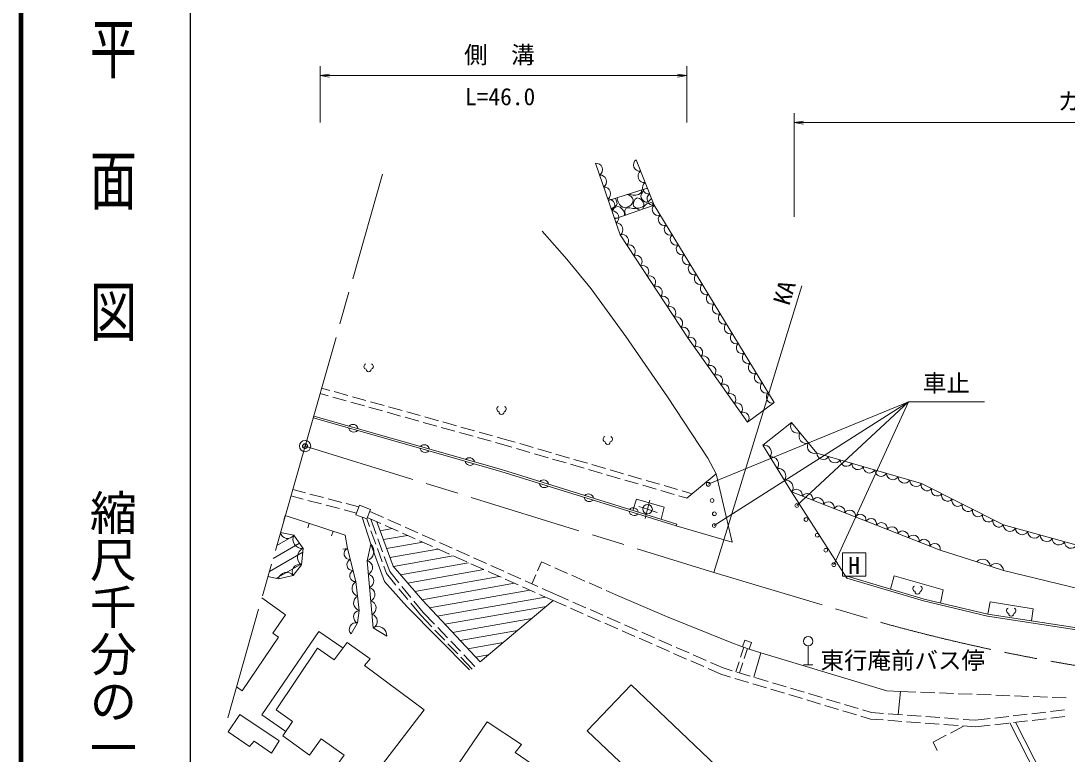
# Model space of a CAD drawing. Units: millimetres at full size, sheet at 1:1000; details may follow other scales. Extents: x 40000 to 680000, y 20000 to 380000.
# Drawn here: x 40000 to 151357, y 262838 to 340820 of the extents above; entities that cross this region are included whole.
import ezdxf
from ezdxf.enums import TextEntityAlignment as Align

# ---------------------------------------------------------------- set-up
doc = ezdxf.new("R2010")
doc.units = ezdxf.units.MM
doc.header["$LTSCALE"] = 1000
doc.header["$PDMODE"] = 32
doc.header["$PDSIZE"] = 500
doc.linetypes.add('CHAIN', pattern=[18.5, 12, -1.5, 3.5, -1.5])
for name, color, linetype, lineweight in [('M-BGD', 7, 'Continuous', 13), ('M-BMK', 2, 'CHAIN', 13), ('M-BMK-SRVR', 3, 'Continuous', 13), ('M-STR-HTXT', 7, 'Continuous', 13), ('M-STR-STRC', 7, 'Continuous', 13), ('M-TTL', 2, 'Continuous', 140), ('M-TTL-BAND', 7, 'Continuous', 25)]:
    doc.layers.add(name, color=color, linetype=linetype, lineweight=lineweight)
doc.layers.add('M-BGD-HTXT', color=7, linetype='Continuous')
doc.layers.add('M-OTRS', color=6, linetype='Continuous')
doc.styles.add('@ＭＳ ゴシック', font='')
doc.styles.add('ＭＳ ゴシック', font='')
doc.styles.get('@ＭＳ ゴシック').set_extended_font_data('@MS Gothic')
doc.styles.get('ＭＳ ゴシック').set_extended_font_data('MS Gothic')

# ---------------------------------------------------------------- blocks, each defined once
blk = doc.blocks.new('open_arrow')
at = {"color": 0, "linetype": 'Continuous', "lineweight": -2}
blk.add_lwpolyline([(7.5, 1.25), (0, 0), (7.5, -1.25)], dxfattribs=at)

msp = doc.modelspace()

# ---------------------------------------------------------------- hatches: boundary and pattern name
at = {"layer": 'M-BGD'}
h = msp.add_hatch(dxfattribs=at)
h.set_pattern_fill('USER', color=256, style=0, pattern_type=2)
h.set_pattern_definition([(10, (77875, 287551), (-347.3, 1969.62), []), (10, (77875, 287551), (-173.65, 984.808), [])])
h.paths.add_polyline_path([(77875, 287551), (96662, 279162), (88876, 272649), (82731, 279192), (79623, 282814)])
h = msp.add_hatch(dxfattribs=at)
h.set_pattern_fill('USER', color=256, style=0, pattern_type=2)
h.set_pattern_definition([(30, (67631, 286406), (-1000, 1732.05), []), (30, (67631, 287561), (-1000, 1732.05), [])])
h.paths.add_polyline_path([(67631, 286406), (69054, 286133), (70036, 284699), (69849, 282970), (68992, 281817), (67403, 281490), (66293, 281714)])

# ---------------------------------------------------------------- linework, layer by layer
for p, q in [((102537, 321702), (106677, 323031)), ((106687, 323006), (106615, 323011)), ((103412, 321651), (103302, 321948)), ((103499, 322011), (103478, 321870)), ((103478, 321870), (103570, 321579)), ((104761, 322295), (104540, 322345)), ((104718, 322403), (104838, 322349)), ((104965, 322157), (104761, 322295)), ((104838, 322349), (105135, 322287)), ((105109, 321972), (104965, 322157)), ((105164, 321780), (105109, 321972)), ((105135, 322287), (105454, 322282)), ((105377, 321877), (105227, 321599)), ((105595, 322015), (105377, 321877)), ((105454, 322282), (105731, 322352)), ((105839, 321947), (105595, 322015)), ((105731, 322352), (105917, 322465)), ((106067, 321775), (105839, 321947)), ((105917, 322465), (106013, 322570)), ((106047, 322416), (105988, 322225)), ((105988, 322225), (106028, 322020)), ((106013, 322570), (106048, 322692)), ((106028, 322020), (106133, 321831)), ((106156, 322598), (106047, 322416)), ((106048, 322692), (106051, 322830)), ((106133, 321831), (106273, 321682)), ((106235, 322786), (106156, 322598)), ((106326, 322919), (106235, 322786)), ((107031, 321820), (107108, 321950)), ((102835, 320836), (103016, 320932)), ((103018, 320825), (102880, 320707)), ((103016, 320932), (103235, 321071)), ((103284, 320997), (103018, 320825)), ((103208, 319753), (107401, 321213)), ((103235, 321071), (103394, 321226)), ((103543, 321085), (103284, 320997)), ((103394, 321226), (103453, 321405)), ((103453, 321405), (103412, 321651)), ((103786, 321008), (103543, 321085)), ((103570, 321579), (103728, 321302)), ((103728, 321302), (103893, 321115)), ((104013, 320815), (103786, 321008)), ((103893, 321115), (104063, 321027)), ((104181, 320576), (104013, 320815)), ((104063, 321027), (104263, 320986)), ((104263, 320986), (104483, 321001)), ((104375, 320867), (104296, 320651)), ((104566, 320955), (104375, 320867)), ((104483, 321001), (104716, 321081)), ((104829, 320934), (104566, 320955)), ((104716, 321081), (104922, 321224)), ((105117, 320879), (104829, 320934)), ((104922, 321224), (105062, 321397)), ((105062, 321397), (105141, 321587)), ((105386, 320863), (105117, 320879)), ((105141, 321587), (105164, 321780)), ((105227, 321599), (105175, 321299)), ((105175, 321299), (105249, 321094)), ((105249, 321094), (105406, 320991)), ((105609, 320829), (105386, 320863)), ((105406, 320991), (105575, 320918)), ((105575, 320918), (105764, 320900)), ((105792, 320732), (105609, 320829)), ((105764, 320900), (105983, 320966)), ((105845, 320671), (105792, 320732)), ((105983, 320966), (106169, 321060)), ((106237, 321557), (106067, 321775)), ((106194, 320868), (106164, 320782)), ((106169, 321060), (106265, 321124)), ((106312, 321089), (106194, 320868)), ((106303, 321350), (106237, 321557)), ((106265, 321124), (106300, 321205)), ((106273, 321682), (106399, 321590)), ((106300, 321205), (106303, 321350)), ((106464, 321241), (106312, 321089)), ((106399, 321590), (106501, 321540)), ((106640, 321363), (106464, 321241)), ((106501, 321540), (106623, 321547)), ((106623, 321547), (106811, 321623)), ((106842, 321450), (106640, 321363)), ((106811, 321623), (107031, 321820)), ((107071, 321499), (106842, 321450)), ((107245, 321425), (107071, 321499)), ((107320, 321242), (107245, 321425)), ((107324, 321186), (107320, 321242)), ((103179, 319838), (103237, 319834)), ((103237, 319834), (103489, 319850)), ((104247, 320360), (104181, 320576)), ((104203, 320099), (104225, 320119)), ((104225, 320119), (104249, 320210)), ((104249, 320210), (104247, 320360)), ((104296, 320651), (104291, 320391)), ((104291, 320391), (104351, 320151)), ((71848, 301185), (72711, 300945)), ((72009, 301763), (72873, 301522)), ((73192, 300810), (74637, 300407)), ((73355, 301388), (74800, 300984)), ((75281, 300850), (76726, 300447)), ((75119, 300273), (76563, 299869)), ((77045, 299735), (78490, 299331)), ((77208, 300312), (78653, 299909)), ((79134, 299775), (80579, 299371)), ((117344, 298149), (120182, 300216)), ((78971, 299197), (80416, 298794)), ((80898, 298659), (82342, 298256)), ((81061, 299237), (82505, 298834)), ((82987, 298699), (84432, 298296)), ((82824, 298122), (84269, 297718)), ((84750, 297584), (86195, 297181)), ((84913, 298161), (86358, 297758)), ((86840, 297624), (88284, 297220)), ((118957, 295681), (122026, 298095)), ((86677, 297046), (88121, 296643)), ((88603, 296508), (90048, 296105)), ((88766, 297086), (90211, 296683)), ((90692, 296548), (91556, 296307)), ((91556, 296307), (92622, 295997)), ((90529, 295971), (91392, 295730)), ((91392, 295730), (92264, 295476)), ((92744, 295337), (94184, 294918)), ((93102, 295857), (94543, 295438)), ((95023, 295299), (96463, 294880)), ((94664, 294778), (96105, 294359)), ((96585, 294220), (98025, 293801)), ((96943, 294740), (98384, 294321)), ((98864, 294182), (100304, 293763)), ((98505, 293661), (99946, 293242)), ((100426, 293103), (101866, 292684)), ((100784, 293623), (102225, 293204)), ((102705, 293065), (104145, 292646)), ((102346, 292544), (103786, 292125)), ((104267, 291985), (105707, 291567)), ((104625, 292506), (106065, 292087)), ((106545, 291948), (107986, 291529)), ((110900, 290056), (114001, 292662)), ((68931, 290964), (70276, 290615)), ((106187, 291427), (107627, 291008)), ((108107, 290868), (109548, 290449)), ((108466, 291389), (109906, 290970)), ((110386, 290830), (111452, 290520)), ((68739, 290291), (70054, 289950)), ((70538, 289824), (71990, 289448)), ((70760, 290490), (72212, 290113)), ((72696, 289988), (74148, 289611)), ((106710, 288887), (106929, 289832)), ((110028, 290310), (110900, 290056)), ((72474, 289322), (73926, 288946)), ((74410, 288820), (75726, 288479)), ((74632, 289486), (75978, 289137)), ((77154, 288639), (78603, 287992)), ((106710, 288887), (105786, 289178)), ((106710, 288887), (106451, 287890)), ((106710, 288887), (107718, 288534)), ((68144, 288204), (67988, 287729)), ((70686, 287373), (70530, 286898)), ((76808, 287843), (77090, 287059)), ((76868, 288000), (78319, 287353)), ((77236, 287836), (77820, 286216)), ((79060, 287788), (80429, 287177)), ((109805, 287305), (109745, 287114)), ((73228, 286542), (73072, 286067)), ((77260, 286589), (77768, 285178)), ((78775, 287149), (80145, 286537)), ((80602, 286333), (81971, 285722)), ((80886, 286973), (82256, 286361)), ((77989, 285745), (78498, 284334)), ((82428, 285518), (83797, 284906)), ((82712, 286158), (84082, 285546)), ((84538, 285342), (85908, 284731)), ((74748, 284709), (74255, 284622)), ((77938, 284707), (78446, 283296)), ((84254, 284703), (85624, 284091)), ((86365, 284527), (87734, 283915)), ((137864, 284509), (141755, 283300)), ((78667, 283864), (79251, 282243)), ((86080, 283887), (87450, 283276)), ((87906, 283072), (89276, 282460)), ((88191, 283711), (89560, 283100)), ((90017, 282896), (91387, 282284)), ((94993, 282343), (95404, 283281)), ((95404, 283281), (96358, 282860)), ((144594, 282354), (141755, 283300)), ((78616, 282826), (78898, 282042)), ((78898, 282042), (79915, 280806)), ((79251, 282243), (80241, 281039)), ((89733, 282256), (91102, 281645)), ((91843, 282081), (93213, 281469)), ((94381, 280947), (94792, 281885)), ((96816, 282658), (98188, 282052)), ((98645, 281850), (100017, 281244)), ((144594, 282354), (158877, 278901)), ((80559, 280653), (81511, 279494)), ((91559, 281441), (92929, 280829)), ((93385, 280625), (94755, 280014)), ((93669, 281265), (95039, 280654)), ((100475, 281042), (101847, 280437)), ((80232, 280419), (81185, 279261)), ((95211, 279810), (96662, 279162)), ((95496, 280450), (96945, 279803)), ((96945, 279803), (98294, 279211)), ((102304, 280235), (103258, 279813)), ((81503, 278874), (82519, 277638)), ((81829, 279108), (82819, 277903)), ((96662, 279162), (98031, 278562)), ((98752, 279010), (100125, 278408)), ((82519, 277638), (83723, 276383)), ((82819, 277903), (84017, 276654)), ((98489, 278361), (99863, 277759)), ((100321, 277558), (101694, 276955)), ((100583, 278207), (101957, 277604)), ((102415, 277404), (103788, 276801)), ((84363, 276294), (85402, 275211)), ((102152, 276754), (103526, 276152)), ((104246, 276600), (105620, 275998)), ((84069, 276022), (85108, 274940)), ((103984, 275951), (105357, 275349)), ((105815, 275148), (107189, 274545)), ((106078, 275797), (107452, 275195)), ((85454, 274579), (86492, 273497)), ((85748, 274850), (86786, 273768)), ((107647, 274345), (109021, 273742)), ((107909, 274994), (109283, 274391)), ((109741, 274190), (111115, 273588)), ((116611, 273133), (116963, 274191)), ((116991, 273007), (117343, 274065)), ((123801, 272341), (123801, 274341)), ((86838, 273136), (88042, 271881)), ((87132, 273407), (88331, 272158)), ((109478, 273541), (110852, 272939)), ((111573, 273387), (112946, 272785)), ((111310, 272738), (112684, 272136)), ((113142, 271935), (114511, 271334)), ((113404, 272584), (114753, 271992)), ((114753, 271992), (115708, 271706)), ((116102, 271601), (116454, 272659)), ((116481, 271475), (116833, 272532)), ((123301, 272341), (124301, 272341)), ((114511, 271334), (115523, 271031)), ((116002, 270888), (117439, 270457)), ((116187, 271563), (117624, 271132)), ((118103, 270989), (119539, 270559)), ((117917, 270314), (119354, 269883)), ((119833, 269740), (121270, 269309)), ((120018, 270415), (121455, 269985)), ((121934, 269841), (123371, 269411)), ((133619, 269503), (135270, 269438)), ((121749, 269166), (123186, 268735)), ((123665, 268592), (125102, 268162)), ((123850, 269267), (125287, 268837)), ((125766, 268693), (127203, 268263)), ((135770, 269419), (137269, 269360)), ((137768, 269340), (139267, 269281)), ((139767, 269261), (141266, 269202)), ((141765, 269183), (143264, 269124)), ((143764, 269104), (145262, 269045)), ((145762, 269025), (147261, 268966)), ((147760, 268947), (149259, 268888)), ((149759, 268868), (151258, 268809)), ((125581, 268018), (127018, 267588)), ((127497, 267444), (128934, 267014)), ((127682, 268119), (129119, 267689)), ((129598, 267545), (130553, 267259)), ((130553, 267259), (131829, 267163)), ((147623, 267127), (149113, 267299)), ((149610, 267357), (151100, 267529)), ((129413, 266870), (130425, 266567)), ((130425, 266567), (131771, 266466)), ((132270, 266428), (133766, 266315)), ((132327, 267126), (133823, 267013)), ((134264, 266278), (135760, 266165)), ((134321, 266976), (135817, 266863)), ((136316, 266825), (137812, 266713)), ((138310, 266675), (139806, 266563)), ((140305, 266525), (141580, 266429)), ((141580, 266429), (143153, 266611)), ((143650, 266668), (145140, 266840)), ((150426, 256027), (145266, 266150)), ((145636, 266898), (147126, 267070)), ((145643, 266194), (147133, 266366)), ((150907, 256332), (145867, 266220)), ((147630, 266423), (149120, 266595)), ((149617, 266653), (151107, 266825)), ((136259, 266128), (137754, 266015)), ((138253, 265978), (139749, 265865)), ((140334, 265821), (138943, 265077)), ((140247, 265827), (141594, 265726)), ((141594, 265726), (143160, 265907)), ((143657, 265964), (145147, 266136)), ((138502, 264841), (137111, 264097)), ((137111, 264097), (137525, 263207))]:
    msp.add_line(p, q, dxfattribs=at)
for points in [[(117344, 298149), (110976, 307122), (103791, 318059), (101162, 325700)], [(105473, 326050), (107401, 321213), (120182, 300216)], [(95479, 318462), (98120, 315494), (100690, 312316), (104382, 307269), (108822, 300843), (113122, 294300), (114001, 292662)], [(109745, 287114), (91098, 292898), (79601, 296193), (71107, 298599)], [(109805, 287305), (91155, 293089), (79655, 296385), (71162, 298792)], [(122026, 298095), (124733, 294851), (135844, 291626), (144572, 287210), (154982, 284335), (171737, 281742), (180640, 282022), (190385, 283634)], [(137864, 284509), (122038, 290713), (118957, 295681)], [(114001, 292662), (115704, 285362), (109745, 287114)], [(127966, 281755), (127908, 281563), (122038, 290713)], [(105144, 288751), (105508, 289955), (108468, 289098), (108144, 287820)], [(68144, 288204), (74499, 286126), (74748, 284709)], [(76318, 288031), (77240, 285153), (78683, 281183), (81071, 278537), (87755, 271784)], [(77875, 287551), (79623, 282814), (82731, 279192), (88876, 272649), (96662, 279162)], [(67631, 286406), (69054, 286133), (70036, 284699), (69849, 282970), (68992, 281817), (67403, 281490), (66293, 281714)], [(78946, 275385), (77497, 276273), (76866, 283400), (77240, 285153)], [(74748, 284709), (75651, 281180), (76002, 278119), (75815, 276787), (75137, 275618)], [(127966, 281755), (136139, 279318), (142914, 277709), (154494, 275935), (167035, 274370), (170297, 274114), (177862, 273927)], [(132565, 280384), (132950, 281794), (138185, 280298), (137879, 278905)], [(127908, 281563), (136087, 279125), (142876, 277513), (154466, 275737), (167015, 274171), (170286, 273914), (177857, 273727)], [(103258, 279813), (108734, 277453), (115486, 274738), (116824, 274244)], [(62947, 269976), (63543, 269558), (67408, 275288), (66826, 275703), (68156, 277656), (65646, 279442)], [(142914, 277709), (143170, 279021), (147750, 278273), (147561, 276997)], [(68193, 265237), (65654, 267014), (71727, 275871), (74284, 274093)], [(117523, 274002), (118750, 273621), (118004, 271019)], [(118750, 273621), (132171, 269566), (133619, 269503), (133371, 267047)]]:
    msp.add_lwpolyline(points, dxfattribs=at)
for points in [[(75652, 288286), (76808, 287843), (77196, 288855), (76040, 289298)], [(68921, 266289), (67872, 264773), (70707, 262727), (71953, 264472), (74394, 262706), (73667, 261699), (76751, 259487), (82936, 267547), (76589, 272258), (77175, 272965), (74738, 274698), (73360, 272863), (71574, 274109), (67177, 267527)], [(116824, 274244), (117523, 274002), (117773, 274722), (117073, 274964)], [(100286, 265317), (109314, 256726), (113968, 261616), (104940, 270207)], [(62066, 265213), (63298, 267061), (67480, 264236), (66657, 262921), (64822, 264195), (64323, 263641)], [(90584, 246705), (98498, 257751), (94396, 260581), (94977, 261370), (92609, 263011), (93284, 263863), (89639, 266262), (81151, 253859), (85498, 250951), (85061, 250348)]]:
    msp.add_lwpolyline(points, close=True, dxfattribs=at)
for centre, radius in [((113167, 291529), 200), ((113573, 289807), 200), ((106710, 288887), 500), ((113813, 288399), 200), ((122595, 289280), 200), ((113802, 287139), 200), ((123572, 287791), 200), ((124769, 286115), 200), ((125669, 284516), 200), ((126528, 282979), 200), ((123801, 274841), 500)]:
    msp.add_circle(centre, radius, dxfattribs=at)
for centre, radius, start, end in [((101189, 324997), 704, 305.79785, 92.17234), ((105876, 325510), 674, 126.66902, 276.79056), ((101627, 323723), 704, 305.79785, 92.17234), ((106358, 324301), 674, 126.66902, 276.79056), ((102065, 322450), 704, 305.79785, 92.17234), ((106840, 323091), 674, 126.66902, 276.79056), ((102503, 321176), 704, 305.79785, 92.17234), ((107322, 321882), 674, 126.66902, 276.79056), ((107830, 320755), 628, 133.06325, 289.59391), ((102941, 319903), 704, 305.79785, 92.17234), ((108469, 319705), 628, 133.06325, 289.59391), ((103379, 318629), 704, 305.79785, 92.17234), ((109108, 318655), 628, 133.06325, 289.59391), ((104001, 317414), 678, 318.53304, 108.0809), ((109747, 317605), 628, 133.06325, 289.59391), ((104720, 316320), 678, 318.53304, 108.0809), ((110386, 316555), 628, 133.06325, 289.59391), ((105438, 315227), 678, 318.53304, 108.0809), ((111025, 315505), 628, 133.06325, 289.59391), ((106157, 314133), 678, 318.53304, 108.0809), ((111664, 314455), 628, 133.06325, 289.59391), ((106876, 313039), 678, 318.53304, 108.0809), ((112303, 313406), 628, 133.06325, 289.59391), ((107594, 311946), 678, 318.53304, 108.0809), ((112942, 312356), 628, 133.06325, 289.59391), ((108313, 310852), 678, 318.53304, 108.0809), ((113581, 311306), 628, 133.06325, 289.59391), ((114220, 310256), 628, 133.06325, 289.59391), ((109031, 309759), 678, 318.53304, 108.0809), ((114859, 309206), 628, 133.06325, 289.59391), ((109750, 308665), 678, 318.53304, 108.0809), ((115498, 308156), 628, 133.06325, 289.59391), ((110468, 307571), 678, 318.53304, 108.0809), ((116137, 307106), 628, 133.06325, 289.59391), ((111229, 306552), 624, 316.79786, 113.92386), ((116776, 306057), 628, 133.06325, 289.59391), ((111937, 305555), 624, 316.79786, 113.92386), ((112644, 304558), 624, 316.79786, 113.92386), ((117415, 305007), 628, 133.06325, 289.59391), ((76813, 304064), 299, 113.44836, 257.2818), ((77215, 304064), 299, 282.7182, 66.55164), ((113352, 303561), 624, 316.79786, 113.92386), ((118055, 303957), 628, 133.06325, 289.59391), ((77014, 303756), 267, 176.52859, 3.47141), ((114060, 302564), 624, 316.79786, 113.92386), ((118694, 302907), 628, 133.06325, 289.59391), ((114767, 301567), 624, 316.79786, 113.92386), ((119333, 301857), 628, 133.06325, 289.59391), ((115475, 300570), 624, 316.79786, 113.92386), ((119972, 300807), 628, 133.06325, 289.59391), ((90956, 299543), 299, 113.44836, 257.2818), ((91358, 299543), 299, 282.7182, 66.55164), ((116182, 299573), 624, 316.79786, 113.92386), ((91157, 299234), 267, 176.52859, 3.47141), ((116890, 298576), 624, 316.79786, 113.92386), ((75427, 297652), 567, 192.2524, 316.10743), ((75336, 297332), 567, 12.2524, 136.10743), ((122666, 297712), 746, 149.08718, 290.59158), ((102261, 296335), 299, 113.44836, 257.2818), ((102662, 296335), 299, 282.7182, 66.55164), ((123568, 296631), 746, 149.08718, 290.59158), ((83019, 295490), 567, 192.08096, 315.93599), ((82928, 295170), 567, 12.08096, 135.93599), ((102461, 296027), 267, 176.52859, 3.47141), ((119101, 294910), 784, 323.04201, 100.58129), ((124470, 295549), 746, 149.08718, 290.59158), ((87826, 294113), 567, 192.08096, 315.93599), ((87735, 293792), 567, 12.08096, 135.93599), ((119871, 293668), 784, 323.04201, 100.58129), ((125395, 294829), 663, 178.05905, 329.5733), ((126630, 294470), 663, 178.05905, 329.5733), ((127865, 294112), 663, 178.05905, 329.5733), ((120641, 292426), 784, 323.04201, 100.58129), ((129099, 293754), 663, 178.05905, 329.5733), ((130334, 293395), 663, 178.05905, 329.5733), ((131568, 293037), 663, 178.05905, 329.5733), ((95625, 291424), 567, 10.84119, 134.69622), ((121412, 291185), 784, 323.04201, 100.58129), ((132803, 292679), 663, 178.05905, 329.5733), ((134038, 292320), 663, 178.05905, 329.5733), ((135272, 291962), 663, 178.05905, 329.5733), ((95725, 291742), 567, 190.84119, 314.69622), ((122560, 290381), 619, 349.6439, 147.5431), ((136445, 291461), 624, 164.60342, 321.71557), ((137536, 290909), 624, 164.60342, 321.71557), ((100500, 290261), 567, 190.84119, 314.69622), ((100401, 289943), 567, 10.84119, 134.69622), ((123690, 289938), 619, 349.6439, 147.5431), ((124821, 289495), 619, 349.6439, 147.5431), ((125951, 289052), 619, 349.6439, 147.5431), ((138627, 290356), 624, 164.60342, 321.71557), ((139718, 289804), 624, 164.60342, 321.71557), ((105276, 288779), 567, 190.84119, 314.69622), ((105176, 288461), 567, 10.84119, 134.69622), ((127082, 288609), 619, 349.6439, 147.5431), ((128212, 288166), 619, 349.6439, 147.5431), ((140809, 289252), 624, 164.60342, 321.71557), ((141900, 288700), 624, 164.60342, 321.71557), ((129342, 287723), 619, 349.6439, 147.5431), ((130473, 287279), 619, 349.6439, 147.5431), ((131603, 286836), 619, 349.6439, 147.5431), ((142991, 288148), 624, 164.60342, 321.71557), ((144082, 287596), 624, 164.60342, 321.71557), ((68395, 286539), 775, 189.92579, 328.34725), ((132734, 286393), 619, 349.6439, 147.5431), ((133864, 285950), 619, 349.6439, 147.5431), ((145277, 287228), 706, 181.50729, 327.62366), ((146579, 286869), 706, 181.50729, 327.62366), ((147880, 286510), 706, 181.50729, 327.62366), ((69961, 285701), 1004, 154.54609, 274.25924), ((76513, 284392), 1053, 289.63214, 46.28271), ((134995, 285507), 619, 349.6439, 147.5431), ((136125, 285064), 619, 349.6439, 147.5431), ((137255, 284620), 619, 349.6439, 147.5431), ((149181, 286150), 706, 181.50729, 327.62366), ((150483, 285791), 706, 181.50729, 327.62366), ((151784, 285432), 706, 181.50729, 327.62366), ((70446, 283780), 1006, 114.03691, 233.62274), ((75013, 284150), 618, 115.41127, 273.315), ((69634, 282235), 766, 73.68714, 213.0702), ((75314, 282974), 618, 115.41127, 273.315), ((76669, 282664), 762, 295.16694, 74.95085), ((142366, 282769), 810, 4.05746, 139.07264), ((143786, 282296), 810, 4.05746, 139.07264), ((68280, 281254), 908, 38.33501, 164.93225), ((75616, 281797), 618, 115.41127, 273.315), ((76795, 281239), 762, 295.16694, 74.95085), ((76080, 280454), 843, 120.55712, 252.50715), ((135239, 280435), 299, 113.44836, 257.2818), ((135640, 280435), 299, 282.7182, 66.55164), ((76255, 278923), 843, 120.55712, 252.50715), ((76921, 279813), 762, 295.16694, 74.95085), ((135439, 280127), 267, 176.52859, 3.47141), ((77047, 278388), 762, 295.16694, 74.95085), ((76109, 277425), 702, 98.75056, 245.27078), ((77173, 276962), 762, 295.16694, 74.95085), ((145209, 278083), 299, 113.44836, 257.2818), ((145410, 277775), 267, 176.52859, 3.47141), ((145610, 278083), 299, 282.7182, 66.55164), ((75654, 276099), 706, 76.8569, 222.91563), ((77975, 275426), 972, 357.54353, 119.44793)]:
    msp.add_arc(centre, radius, start, end, dxfattribs=at)
at = {"layer": 'M-BMK'}
for p, q in [((70253, 295603), (78494, 324508)), ((62013, 266698), (70253, 295603)), ((70253, 295603), (113773, 282141)), ((113773, 282141), (131593, 276825))]:
    msp.add_line(p, q, dxfattribs=at)
msp.add_arc((185011, 469559), 200000, 254.50861, 260.83552, dxfattribs=at)
at = {"layer": 'M-BMK-SRVR'}
msp.add_circle((70253, 295603), 600, dxfattribs=at)
msp.add_point((70253, 295603), dxfattribs=at)
at = {"layer": 'M-OTRS'}
msp.add_point((70253, 295603), dxfattribs=at)
at = {"layer": 'M-STR-HTXT'}
for p, q in [((71848, 330000), (71848, 336000)), ((110900, 330000), (110900, 336000)), ((71848, 335000), (110900, 335000)), ((122318, 320000), (122318, 331000)), ((122318, 330000), (192632, 330000)), ((113773, 282141), (123125, 312648)), ((134480, 300298), (113167, 291529)), ((134480, 300298), (113802, 287139)), ((134480, 300298), (122595, 289280)), ((134480, 300298), (126528, 282979)), ((142577, 300298), (134480, 300298))]:
    msp.add_line(p, q, dxfattribs=at)
at = {"layer": 'M-STR-STRC'}
for p, q in [((127442, 284247), (129942, 284247)), ((127442, 281747), (127442, 284247)), ((129942, 281747), (129942, 284247)), ((127442, 281747), (129942, 281747))]:
    msp.add_line(p, q, dxfattribs=at)
at = {"layer": 'M-TTL'}
msp.add_line((40000, 380000), (40000, 20000), dxfattribs=at)
at = {"layer": 'M-TTL-BAND'}
msp.add_line((58000, 370000), (58000, 20000), dxfattribs=at)

# ---------------------------------------------------------------- block references
at = {"layer": 'M-STR-HTXT', "xscale": 133, "yscale": 133}
for p in [(71848, 335000), (122318, 330000)]:
    msp.add_blockref('open_arrow', p, dxfattribs=at)
at = {"layer": 'M-STR-HTXT', "xscale": 133, "yscale": 133, "rotation": 180}
msp.add_blockref('open_arrow', (110900, 335000), dxfattribs=at)

# ---------------------------------------------------------------- texts
at = {"layer": 'M-BGD-HTXT', "style": 'ＭＳ ゴシック'}
msp.add_text('東行庵前バス停', height=1833, dxfattribs=at).set_placement((133861, 272806), align=Align.MIDDLE_CENTER)
at = {"layer": 'M-STR-HTXT', "style": 'ＭＳ ゴシック'}
for s, p in [('側\u3000溝', (90929, 337219)), ('ガードパイプ', (157913, 332296))]:
    msp.add_text(s, height=1833, dxfattribs=at).set_placement(p, align=Align.MIDDLE_CENTER)
for s, p in [('L=46.0', (91008, 331304)), ('車止', (138511, 300815))]:
    msp.add_text(s, height=1833, dxfattribs=at).set_placement(p, align=Align.BOTTOM_CENTER)
msp.add_text('KA', height=1833, rotation=73.197, dxfattribs=at).set_placement((121267, 311916), align=Align.MIDDLE_CENTER)
at = {"layer": 'M-STR-STRC', "style": 'ＭＳ ゴシック'}
msp.add_text('H', height=1833, dxfattribs=at).set_placement((128681, 282894), align=Align.MIDDLE_CENTER)
at = {"layer": 'M-TTL-BAND', "style": '@ＭＳ ゴシック', "width": 1.4}
msp.add_text('平  面  図', height=3666, rotation=270, dxfattribs=at).set_placement((49777, 306475), align=Align.MIDDLE_RIGHT)
at = {"layer": 'M-TTL-BAND', "style": '@ＭＳ ゴシック'}
msp.add_text('縮尺千分の一', height=3666, rotation=270, dxfattribs=at).set_placement((49777, 261030), align=Align.MIDDLE_RIGHT)

doc.saveas('drawing.dxf')
